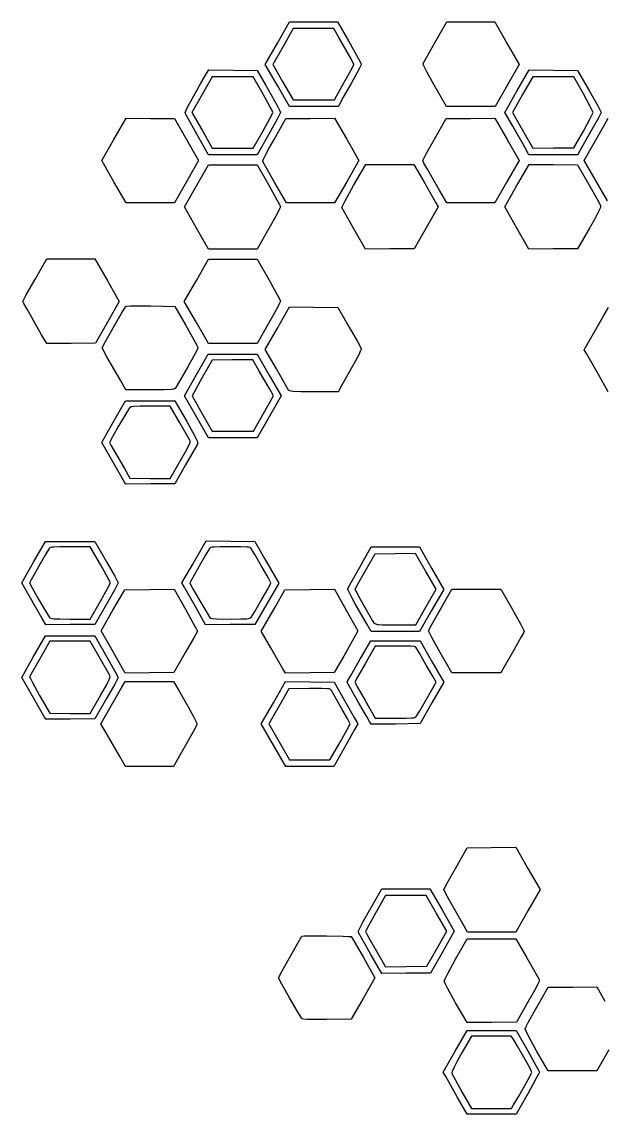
# Model space of a CAD drawing. Extents: x 444 to 1521, y 21 to 984.
# Drawn here: x 444 to 956, y 25 to 984 of the extents above; entities that cross this region are included whole.
import ezdxf

# ---------------------------------------------------------------- set-up
doc = ezdxf.new("R2010")
doc.units = 0

msp = doc.modelspace()

# ---------------------------------------------------------------- linework, layer by layer
at = {"layer": 'Layer 1'}
for p, q in [((668.916, 965.721), (679.581, 984.404)), ((679.581, 984.404), (700.7003, 984.41679)), ((700.7003, 984.41679), (721.8196, 984.42958)), ((721.8196, 984.42958), (731.46076, 967.69598)), ((807.5596, 966.67296), (817.716, 984.429)), ((817.716, 984.429), (838.869, 984.429)), ((838.869, 984.429), (860.021, 984.429)), ((860.021, 984.429), (870.6898, 965.7227)), ((682.913, 978.505), (673.9085, 962.7471)), ((700.67, 978.505), (682.913, 978.505)), ((718.42591, 978.50532), (700.67, 978.505)), ((723.00258, 970.67736), (718.42591, 978.50532)), ((733.715805, 952.026059), (723.00258, 970.67736)), ((658.251, 947.038), (668.916, 965.721)), ((673.9085, 962.7471), (664.90396, 946.9892)), ((731.46076, 967.69598), (738.562563, 955.22979)), ((796.9715, 947.78046), (807.5596, 966.67296)), ((870.6898, 965.7227), (881.3586, 947.0164)), ((735.634755, 948.220995), (733.715805, 952.026059)), ((738.562563, 955.22979), (742.09846, 948.75598)), ((606.7299, 938.9564), (608.73759, 942.1444)), ((608.73759, 942.1444), (629.89139, 941.918267)), ((629.89139, 941.918267), (651.04519, 941.692133)), ((651.04519, 941.692133), (658.36595, 928.998133)), ((668.871, 928.498), (658.251, 947.038)), ((664.90396, 946.9892), (673.82356, 931.4352)), ((727.3975, 930.77056), (733.393985, 941.560335)), ((733.393985, 941.560335), (736.03098, 946.67966)), ((735.987159, 947.233767), (735.634755, 948.220995)), ((736.03098, 946.67966), (735.987159, 947.233767)), ((741.508786, 944.399804), (738.821485, 939.237891)), ((742.140198, 945.983158), (741.508786, 944.399804)), ((742.09846, 948.75598), (742.358953, 947.993482)), ((742.398226, 947.12513), (742.140198, 945.983158)), ((742.358953, 947.993482), (742.398226, 947.12513)), ((797.040008, 947.071192), (796.9715, 947.78046)), ((797.572289, 945.664579), (797.040008, 947.071192)), ((800.212113, 940.41681), (797.572289, 945.664579)), ((881.3586, 947.0164), (870.7777, 928.4869)), ((879.48405, 923.42985), (890.14195, 942.12945)), ((890.14195, 942.12945), (911.44415, 941.910992)), ((911.44415, 941.910992), (932.74635, 941.692535)), ((932.74635, 941.692535), (943.11215, 923.628435)), ((601.722817, 930.534456), (606.7299, 938.9564)), ((611.6309, 936.16183), (602.72212, 920.45853)), ((629.667, 936.14904), (611.6309, 936.16183)), ((647.7031, 936.13625), (629.667, 936.14904)), ((656.3017, 921.02955), (647.7031, 936.13625)), ((673.82356, 931.4352), (682.74312, 915.8812)), ((738.821485, 939.237891), (733.72767, 930.29728)), ((805.258855, 931.352141), (800.212113, 940.41681)), ((813.0804, 917.78556), (805.258855, 931.352141)), ((893.46514, 936.1917), (884.48626, 920.5024)), ((911.51744, 936.15908), (893.46514, 936.1917)), ((929.56974, 936.12645), (911.51744, 936.15908)), ((937.9586, 921.15455), (929.56974, 936.12645)), ((595.415413, 919.4079), (601.722817, 930.534456)), ((658.36595, 928.998133), (668.9692, 910.359308)), ((679.491, 909.958), (668.871, 928.498)), ((719.00892, 915.94517), (727.39783, 930.77297)), ((733.72767, 930.29728), (726.840866, 918.218804)), ((727.39783, 930.77297), (727.3975, 930.77056)), ((870.7777, 928.4869), (860.1968, 909.9573)), ((868.82615, 904.73025), (879.48405, 923.42985)), ((943.11215, 923.628435), (950.433043, 910.643762)), ((590.013427, 909.532869), (595.415413, 919.4079)), ((602.72212, 920.45853), (593.8133, 904.75523)), ((662.374461, 910.042824), (656.3017, 921.02955)), ((682.74312, 915.8812), (700.87602, 915.91319)), ((700.87602, 915.91319), (719.00892, 915.94517)), ((723.43737, 912.00148), (722.51441, 909.95796)), ((726.840866, 918.218804), (723.43737, 912.00148)), ((817.633, 909.958), (813.0804, 917.78556)), ((884.48626, 920.5024), (875.50737, 904.8131)), ((943.883259, 910.163518), (937.9586, 921.15455)), ((587.7226, 904.8655), (588.34126, 906.300968)), ((588.533474, 903.01673), (587.7226, 904.8655)), ((588.34126, 906.300968), (590.013427, 909.532869)), ((590.741296, 898.791131), (588.533474, 903.01673)), ((593.8133, 904.75523), (602.72212, 889.16643)), ((664.221817, 906.453459), (662.374461, 910.042824)), ((662.374461, 899.646684), (664.221817, 903.231519)), ((664.9003, 904.84165), (664.221817, 906.453459)), ((664.221817, 903.231519), (664.9003, 904.84165)), ((670.800484, 902.984814), (668.592681, 898.812459)), ((668.9692, 910.359308), (671.034463, 906.389936)), ((671.61135, 904.762833), (670.800484, 902.984814)), ((671.034463, 906.389936), (671.61135, 904.762833)), ((701.003, 909.958), (679.491, 909.958)), ((722.51441, 909.95796), (701.003, 909.958)), ((838.915, 909.958), (817.633, 909.958)), ((860.1968, 909.9573), (838.915, 909.958)), ((875.7646, 892.74565), (868.82615, 904.73025)), ((875.50737, 904.8131), (884.45718, 889.1905)), ((945.685563, 906.49534), (943.883259, 910.163518)), ((943.883259, 899.395411), (945.685563, 903.038839)), ((946.3475, 904.76255), (945.685563, 906.49534)), ((945.685563, 903.038839), (946.3475, 904.76255)), ((950.433043, 910.643762), (953.47805, 904.791935)), ((953.47805, 904.791935), (950.746962, 899.491918)), ((525.2527, 881.19916), (535.8921, 899.83116)), ((535.8921, 899.83116), (557.2481, 899.60534)), ((557.2481, 899.60534), (578.6041, 899.37953)), ((578.6041, 899.37953), (589.1093, 880.99133)), ((597.999, 885.722), (590.741296, 898.791131)), ((656.3017, 888.67485), (662.374461, 899.646684)), ((668.592681, 898.812459), (661.33505, 885.776633)), ((666.05752, 881.18507), (676.45352, 899.37987)), ((676.45352, 899.37987), (697.80152, 899.60536)), ((697.80152, 899.60536), (719.14952, 899.83085)), ((719.14952, 899.83085), (729.81902, 881.25275)), ((806.98974, 881.27882), (817.37334, 899.37982)), ((817.37334, 899.37982), (838.72034, 899.60531)), ((838.72034, 899.60531), (860.06734, 899.8308)), ((860.06734, 899.8308), (870.74164, 881.2051)), ((886.3797, 874.20245), (875.7646, 892.74565)), ((937.9586, 888.48575), (943.883259, 899.395411)), ((950.746962, 899.491918), (944.18084, 887.833935)), ((955.37151, 891.97478), (959.76976, 899.80255)), ((597.99895, 885.719833), (597.999, 885.722)), ((608.27535, 867.669533), (597.99895, 885.719833)), ((602.72212, 889.16643), (611.6309, 873.57763)), ((647.7031, 873.58363), (656.3017, 888.66933)), ((661.33505, 885.776633), (651.05865, 867.695133)), ((656.3017, 888.66933), (656.3017, 888.67485)), ((884.45718, 889.1905), (893.40696, 873.5678)), ((929.56976, 873.6318), (937.95862, 888.4884)), ((944.18084, 887.833935), (937.349168, 875.814683)), ((937.95862, 888.4884), (937.9586, 888.48575)), ((944.74341, 873.41148), (955.37151, 891.97478)), ((514.6133, 862.56716), (525.2527, 881.19916)), ((589.1093, 880.99133), (599.6145, 862.60313)), ((611.6309, 873.57763), (629.667, 873.58063)), ((629.667, 873.58063), (647.7031, 873.58363)), ((658.84935, 867.980208), (662.056959, 874.025087)), ((662.056959, 874.025087), (666.05752, 881.18507)), ((729.81902, 881.25275), (740.48852, 862.67465)), ((799.656319, 868.33792), (806.98974, 881.27882)), ((870.74164, 881.2051), (881.41594, 862.5794)), ((890.056, 867.644), (886.3797, 874.20245)), ((893.40696, 873.5678), (911.48836, 873.5998)), ((911.48836, 873.5998), (929.56976, 873.6318)), ((937.349168, 875.814683), (933.97954, 869.646135)), ((938.51343, 862.67598), (944.74341, 873.41148)), ((629.66705, 867.682333), (608.27535, 867.669533)), ((651.05865, 867.695133), (629.66705, 867.682333)), ((656.760846, 863.687084), (658.84935, 867.980208)), ((796.60614, 862.64322), (799.656319, 868.33792)), ((911.566, 867.644), (890.056, 867.644)), ((933.07529, 867.644105), (911.566, 867.644)), ((933.97954, 869.646135), (933.07529, 867.644105)), ((525.2446, 843.94926), (514.6133, 862.56716)), ((599.6145, 862.60313), (588.9728, 843.96703)), ((597.7137, 840.2729), (608.3027, 858.7584)), ((608.3027, 858.7584), (629.642, 858.758)), ((629.642, 858.758), (650.981, 858.758)), ((650.981, 858.758), (661.2446, 840.9864)), ((656.1176, 861.78237), (656.238181, 862.396385)), ((659.415635, 855.752903), (656.1176, 861.78237)), ((656.238181, 862.396385), (656.760846, 863.687084)), ((666.7046, 842.95287), (659.415635, 855.752903)), ((740.48852, 862.67465), (729.83212, 844.00295)), ((735.8822, 840.53289), (746.5254, 859.18149)), ((746.5254, 859.18149), (767.725, 859.181)), ((767.725, 859.181), (788.925, 859.181)), ((788.925, 859.181), (797.50147, 844.1597)), ((797.677202, 860.406481), (796.60614, 862.64322)), ((800.2523, 855.77938), (797.677202, 860.406481)), ((810.8016, 837.39068), (800.2523, 855.77938)), ((881.41594, 862.5794), (870.69984, 843.9553)), ((879.4922, 840.51023), (890.1419, 859.19543)), ((890.1419, 859.19543), (911.4072, 858.97697)), ((911.4072, 858.97697), (932.6725, 858.75852)), ((932.6725, 858.75852), (942.66068, 841.41002)), ((948.1518, 845.90778), (938.51343, 862.67598)), ((959.0186, 827.22098), (948.1518, 845.90778)), ((535.876, 825.331), (525.2446, 843.94926)), ((588.9728, 843.96703), (578.3311, 825.33093)), ((587.1247, 821.7875), (597.7137, 840.2729)), ((661.2446, 840.9864), (668.508478, 828.087021)), ((676.835, 825.331), (666.7046, 842.95287)), ((729.83212, 844.00295), (719.17572, 825.33125)), ((728.463635, 827.184861), (735.8822, 840.53289)), ((797.50147, 844.1597), (808.15177, 825.4928)), ((817.704, 825.331), (810.8016, 837.39068)), ((870.69984, 843.9553), (859.98374, 825.3312)), ((868.8425, 821.82503), (879.4922, 840.51023)), ((942.66068, 841.41002), (949.850045, 828.732823)), ((557.104, 825.331), (535.876, 825.331)), ((578.3311, 825.33093), (557.104, 825.331)), ((668.508478, 828.087021), (670.730057, 823.892052)), ((698.005, 825.331), (676.835, 825.331)), ((719.17572, 825.33125), (698.005, 825.331)), ((726.283301, 822.98628), (728.463635, 827.184861)), ((808.15177, 825.4928), (810.22559, 821.84719)), ((838.844, 825.331), (817.704, 825.331)), ((859.98374, 825.3312), (838.844, 825.331)), ((949.850045, 828.732823), (953.10908, 822.61532)), ((597.6999, 803.2614), (587.1247, 821.7875)), ((668.578056, 815.893211), (661.3356, 802.804)), ((670.769365, 820.145927), (668.578056, 815.893211)), ((670.730057, 823.892052), (671.5601, 822.0296)), ((671.5601, 822.0296), (670.769365, 820.145927)), ((725.5733, 821.28029), (726.283301, 822.98628)), ((736.1669, 802.67899), (725.5733, 821.28029)), ((810.22559, 821.84719), (799.74799, 803.48989)), ((879.4489, 803.25353), (868.8425, 821.82503)), ((950.696661, 816.771881), (947.527765, 810.82169)), ((952.595149, 820.777766), (950.696661, 816.771881)), ((953.032319, 821.981586), (952.595149, 820.777766)), ((953.10908, 822.61532), (953.032319, 821.981586)), ((947.527765, 810.82169), (943.20261, 803.15122)), ((597.7007, 803.2609), (597.6999, 803.2614)), ((608.2759, 784.7348), (597.7007, 803.2609)), ((661.3356, 802.804), (651.0592, 784.7636)), ((746.42619, 784.68087), (736.1669, 802.67899)), ((799.74799, 803.48989), (789.27039, 785.13249)), ((890.05521, 784.68223), (879.4489, 803.25353)), ((943.20261, 803.15122), (932.83601, 785.13322)), ((629.6676, 784.7508), (608.2759, 784.7348)), ((651.0592, 784.7636), (629.6676, 784.7508)), ((767.84829, 784.90668), (746.42619, 784.68087)), ((789.27039, 785.13249), (767.84829, 784.90668)), ((911.44561, 784.90773), (890.05521, 784.68223)), ((932.83601, 785.13322), (911.44561, 784.90773)), ((455.6764, 757.7007), (466.2407, 776.2475)), ((466.2407, 776.2475), (487.366, 776.247)), ((487.366, 776.247), (508.492, 776.247)), ((508.492, 776.247), (519.1886, 757.5217)), ((597.701, 757.315), (608.303, 775.824)), ((608.303, 775.824), (629.642, 775.824)), ((629.642, 775.824), (650.981, 775.824)), ((650.981, 775.824), (661.2446, 758.0524)), ((448.215285, 744.472277), (455.6764, 757.7007)), ((519.1886, 757.5217), (529.8852, 738.7964)), ((587.098, 738.806), (597.701, 757.315)), ((661.2446, 758.0524), (668.508478, 745.152096)), ((445.112, 738.7121), (448.215285, 744.472277)), ((668.508478, 745.152096), (670.730057, 740.956111)), ((670.730057, 740.956111), (671.5601, 739.0924)), ((671.5601, 739.0924), (670.769365, 737.20667)), ((445.989966, 736.936044), (445.112, 738.7121)), ((448.8292, 731.85245), (445.989966, 736.936044)), ((461.6235, 709.5896), (448.8292, 731.85245)), ((529.8852, 738.7964), (519.431, 720.4974)), ((531.662034, 727.818165), (535.3759, 733.9341)), ((535.3759, 733.9341), (535.845427, 734.297704)), ((535.845427, 734.297704), (536.676719, 734.576316)), ((536.676719, 734.576316), (540.019283, 734.90122)), ((540.019283, 734.90122), (546.592954, 734.954129)), ((546.592954, 734.954129), (557.5871, 734.78036)), ((557.5871, 734.78036), (578.7461, 734.35723)), ((578.7461, 734.35723), (588.0955, 718.12423)), ((597.674, 720.291), (587.098, 738.806)), ((668.578056, 732.9508), (661.3356, 719.8537)), ((670.769365, 737.20667), (668.578056, 732.9508)), ((668.90833, 715.2664), (679.58143, 733.9414)), ((679.58143, 733.9414), (700.84673, 733.72614)), ((700.84673, 733.72614), (722.11203, 733.51056)), ((722.11203, 733.51056), (732.10024, 716.16206)), ((956.12324, 727.16334), (959.84552, 733.51037)), ((519.431, 720.4974), (508.9768, 702.1984)), ((524.622725, 715.681224), (531.662034, 727.818165)), ((608.2504, 701.7778), (597.674, 720.291)), ((661.3356, 719.8537), (651.0592, 701.8034)), ((945.45134, 708.57214), (956.12324, 727.16334)), ((517.800953, 703.69047), (524.622725, 715.681224)), ((588.0955, 718.12423), (598.5103, 699.88293)), ((658.23523, 696.5915), (668.90833, 715.2664)), ((732.10024, 716.16206), (739.287844, 703.49033)), ((466.1562, 701.74677), (461.6235, 709.5896)), ((487.5665, 701.97259), (466.1562, 701.74677)), ((508.9768, 702.1984), (487.5665, 701.97259)), ((514.7397, 698.0131), (517.800953, 703.69047)), ((629.6548, 701.7906), (608.2504, 701.7778)), ((651.0592, 701.8034), (629.6548, 701.7906)), ((739.287844, 703.49033), (742.54274, 697.38596)), ((938.50167, 696.32794), (945.45134, 708.57214)), ((519.130138, 690.010225), (514.7397, 698.0131)), ((597.955846, 695.63843), (595.266668, 690.434814)), ((597.5674, 674.13192), (608.0144, 692.46642)), ((598.585857, 697.222674), (597.955846, 695.63843)), ((598.5103, 699.88293), (598.788691, 699.180109)), ((598.838674, 698.348296), (598.585857, 697.222674)), ((598.788691, 699.180109), (598.838674, 698.348296)), ((608.0144, 692.46642), (629.582, 692.467)), ((629.582, 692.467), (651.148, 692.467)), ((651.148, 692.467), (661.6544, 674.1267)), ((667.9859, 679.5077), (658.23523, 696.5915)), ((740.383307, 692.021054), (737.564114, 686.68709)), ((742.085957, 695.67302), (740.383307, 692.021054)), ((742.478164, 696.787933), (742.085957, 695.67302)), ((742.54274, 697.38596), (742.478164, 696.787933)), ((940.5508, 692.9162), (938.50167, 696.32794)), ((951.185, 674.4848), (940.5508, 692.9162)), ((531.229, 668.983), (519.130138, 690.010225)), ((590.17599, 681.41893), (579.61629, 663.05913)), ((595.266668, 690.434814), (590.17599, 681.41893)), ((611.63051, 687.32476), (602.92287, 671.91106)), ((629.43161, 687.35676), (611.63051, 687.32476)), ((647.23271, 687.38876), (629.43161, 687.35676)), ((653.01607, 677.44508), (647.23271, 687.38876)), ((737.564114, 686.68709), (733.7577, 679.92816)), ((587.1205, 655.79742), (597.5674, 674.13192)), ((602.92287, 671.91106), (594.11456, 655.95766)), ((662.15086, 661.64588), (653.01607, 677.44508)), ((661.6544, 674.1267), (672.1607, 655.7864)), ((678.651, 660.943), (667.9859, 679.5077)), ((733.7577, 679.92816), (726.938167, 667.955302)), ((951.18849, 674.4861), (951.185, 674.4848)), ((959.7732, 659.4664), (951.18849, 674.4861)), ((535.767, 661.155), (531.229, 668.983)), ((579.188892, 662.433504), (578.59899, 661.962545)), ((579.61629, 663.05913), (579.188892, 662.433504)), ((726.938167, 667.955302), (723.5166, 661.68006)), ((557.11149, 661.155), (535.767, 661.155)), ((569.423092, 661.186165), (557.11149, 661.155)), ((575.893425, 661.396785), (569.423092, 661.186165)), ((577.587022, 661.624292), (575.893425, 661.396785)), ((578.59899, 661.962545), (577.587022, 661.624292)), ((597.6759, 637.31922), (587.1205, 655.79742)), ((594.11456, 655.95766), (596.61492, 651.073928)), ((656.6356, 640.27763), (665.50228, 655.79033)), ((665.50228, 655.79033), (662.15086, 661.64588)), ((672.1607, 655.7864), (665.08579, 643.4495)), ((678.6509, 660.94297), (678.651, 660.943)), ((679.050267, 660.492337), (678.6509, 660.94297)), ((679.751892, 660.142919), (679.050267, 660.492337)), ((680.947399, 659.882039), (679.751892, 660.142919)), ((682.828413, 659.697019), (680.947399, 659.882039)), ((689.413452, 659.503852), (682.828413, 659.697019)), ((701.04, 659.462), (689.413452, 659.503852)), ((722.51488, 659.46216), (701.04, 659.462)), ((723.5166, 661.68006), (722.51488, 659.46216)), ((526.72408, 636.18956), (535.47253, 651.42236)), ((535.47253, 651.42236), (557.105, 651.423)), ((538.918, 645.28704), (535.605285, 639.947292)), ((539.401624, 645.730234), (538.918, 645.28704)), ((540.115042, 646.076159), (539.401624, 645.730234)), ((541.205661, 646.336582), (540.115042, 646.076159)), ((542.820888, 646.52327), (541.205661, 646.336582)), ((548.214789, 646.722506), (542.820888, 646.52327)), ((557.476, 646.768), (548.214789, 646.722506)), ((557.105, 651.423), (578.736, 651.423)), ((574.7851, 646.7679), (557.476, 646.768)), ((583.09422, 632.1698), (574.7851, 646.7679)), ((578.736, 651.423), (589.1619, 633.2864)), ((596.61492, 651.073928), (602.76799, 640.09016)), ((665.08579, 643.4495), (654.53479, 624.9861)), ((516.30838, 617.97246), (526.72408, 636.18956)), ((535.605285, 639.947292), (529.665729, 629.741914)), ((608.23177, 618.83964), (597.6759, 637.31922)), ((602.76799, 640.09016), (611.52211, 624.76236)), ((647.77, 624.763), (656.6356, 640.27763)), ((529.665729, 629.741914), (523.985483, 619.699974)), ((592.18871, 616.2403), (583.09422, 632.1698)), ((589.1619, 633.2864), (594.56094, 623.777422)), ((611.52211, 624.76236), (629.646, 624.763)), ((629.646, 624.763), (647.77, 624.763)), ((654.53479, 624.9861), (651.05867, 618.85964)), ((514.64112, 614.9882), (516.30838, 617.97246)), ((524.0033, 598.5083), (514.64112, 614.9882)), ((523.985483, 619.699974), (521.4507, 614.85054)), ((521.4507, 614.85054), (522.643324, 612.493646)), ((590.815791, 611.743663), (592.099686, 614.80912)), ((592.099686, 614.80912), (592.281191, 615.703474)), ((592.281191, 615.703474), (592.18871, 616.2403)), ((594.56094, 623.777422), (597.590884, 618.0308)), ((597.590884, 618.0308), (598.38251, 616.222629)), ((598.38251, 616.222629), (598.779943, 614.940153)), ((598.779943, 614.940153), (598.849207, 614.045076)), ((629.64527, 618.84964), (608.23177, 618.83964)), ((651.05867, 618.85964), (629.64527, 618.84964)), ((522.643324, 612.493646), (525.51069, 607.50654)), ((525.51069, 607.50654), (534.3735, 592.03274)), ((583.872, 599.0766), (588.139178, 606.635598)), ((588.139178, 606.635598), (590.815791, 611.743663)), ((598.65633, 613.3991), (588.27343, 595.1462)), ((598.849207, 614.045076), (598.65633, 613.3991)), ((534.567, 580.11), (524.0033, 598.5083)), ((574.77049, 583.24453), (583.872, 599.0766)), ((588.27343, 595.1462), (578.82196, 578.644)), ((534.3735, 592.03274), (539.17629, 583.41913)), ((535.76876, 578.19237), (534.567, 580.11)), ((557.29536, 578.41818), (535.76876, 578.19237)), ((539.17629, 583.41913), (556.97339, 583.33183)), ((556.97339, 583.33183), (574.77049, 583.24453)), ((578.82196, 578.644), (557.29536, 578.41818)), ((454.6573, 509.76656), (465.0413, 527.86756)), ((465.0413, 527.86756), (486.686, 527.867)), ((486.686, 527.867), (508.331, 527.867)), ((508.331, 527.867), (518.614, 510.0954)), ((605.05798, 526.40091), (606.23567, 528.31924)), ((606.23567, 528.31924), (627.71087, 528.09342)), ((627.71087, 528.09342), (649.18607, 527.86761)), ((649.18607, 527.86761), (657.71758, 513.05791)), ((468.4376, 521.73203), (465.212145, 516.513422)), ((468.92551, 522.175132), (468.4376, 521.73203)), ((469.642906, 522.521015), (468.92551, 522.175132)), ((470.737262, 522.781435), (469.642906, 522.521015)), ((472.35605, 522.968145), (470.737262, 522.781435)), ((477.756819, 523.16746), (472.35605, 522.968145)), ((487.025, 523.213), (477.756819, 523.16746)), ((504.35037, 523.21316), (487.025, 523.213)), ((513.32003, 507.62276), (504.35037, 523.21316)), ((594.45658, 508.09221), (605.05798, 526.40091)), ((609.3607, 521.7322), (606.068844, 516.462257)), ((609.849726, 522.174567), (609.3607, 521.7322)), ((610.562462, 522.520105), (609.849726, 522.174567)), ((611.642362, 522.78048), (610.562462, 522.520105)), ((613.232875, 522.967355), (611.642362, 522.78048)), ((618.51955, 523.16727), (613.232875, 522.967355)), ((627.5701, 523.21317), (618.51955, 523.16727)), ((636.623688, 523.167388), (627.5701, 523.21317)), ((641.906572, 522.96767), (636.623688, 523.167388)), ((643.493014, 522.780849), (641.906572, 522.96767)), ((644.567596, 522.52046), (643.493014, 522.780849)), ((645.273923, 522.174808), (644.567596, 522.52046)), ((645.7556, 521.7322), (645.273923, 522.174808)), ((648.982088, 516.505566), (645.7556, 521.7322)), ((741.28759, 505.4569), (751.44349, 523.2131)), ((751.44349, 523.2131), (772.581, 523.213)), ((772.581, 523.213), (793.719, 523.213)), ((793.719, 523.213), (804.425, 504.5277)), ((444.2732, 491.43356), (454.6573, 509.76656)), ((465.212145, 516.513422), (459.267912, 506.334356)), ((518.614, 510.0954), (525.876369, 497.295609)), ((606.068844, 516.462257), (600.1356, 506.334967)), ((654.931225, 506.321984), (648.982088, 516.505566)), ((657.71758, 513.05791), (668.15058, 494.82301)), ((754.44776, 516.86625), (745.76703, 501.63335)), ((772.42016, 517.09367), (754.44776, 516.86625)), ((790.39256, 517.3214), (772.42016, 517.09367)), ((799.42547, 501.6211), (790.39256, 517.3214)), ((459.267912, 506.334356), (453.545173, 496.291177)), ((519.654844, 496.45676), (513.32003, 507.62276)), ((585.03286, 491.70191), (594.45658, 508.09221)), ((600.1356, 506.334967), (594.454056, 496.358019)), ((660.659375, 496.279985), (654.931225, 506.321984)), ((733.984553, 492.573516), (741.28759, 505.4569)), ((745.76703, 501.63335), (739.630191, 490.708335)), ((808.45838, 485.9208), (799.42547, 501.6211)), ((804.425, 504.5277), (815.131, 485.8424)), ((449.469284, 482.185547), (444.2732, 491.43356)), ((453.545173, 496.291177), (450.9842, 491.48023)), ((450.9842, 491.48023), (453.547358, 486.677747)), ((519.65256, 486.54277), (522.28969, 491.50346)), ((522.28969, 491.50346), (519.654844, 496.45676)), ((525.876369, 497.295609), (528.085607, 493.208403)), ((528.085644, 489.746601), (525.87651, 485.659387)), ((528.085607, 493.208403), (528.897, 491.4775)), ((528.897, 491.4775), (528.085644, 489.746601)), ((587.0071, 488.15868), (585.03286, 491.70191)), ((594.454056, 496.358019), (591.9173, 491.5391)), ((591.9173, 491.5391), (592.655409, 489.973659)), ((592.655409, 489.973659), (594.608645, 486.38738)), ((670.05205, 491.39777), (659.60085, 473.24317)), ((660.659372, 486.676214), (663.2229, 491.4781)), ((663.2229, 491.4781), (660.659375, 496.279985)), ((668.15058, 494.82301), (670.05205, 491.39777)), ((730.68749, 486.5329), (733.984553, 492.573516)), ((739.630191, 490.708335), (737.06558, 485.83255)), ((462.0246, 460.36356), (449.469284, 482.185547)), ((453.547358, 486.677747), (459.274887, 476.635759)), ((513.3122, 475.35876), (519.65256, 486.54277)), ((525.87651, 485.659387), (518.6145, 472.8596)), ((524.2799, 467.44481), (534.6683, 485.55431)), ((534.6683, 485.55431), (556.3722, 485.76093)), ((556.3722, 485.76093), (578.0761, 485.96755)), ((578.0761, 485.96755), (588.3525, 467.88465)), ((597.3702, 469.66998), (587.0071, 488.15868)), ((594.608645, 486.38738), (600.593962, 475.863635)), ((654.931218, 476.63422), (660.659372, 486.676214)), ((666.81886, 470.32159), (675.56683, 485.55439)), ((675.56683, 485.55439), (697.28813, 485.7479)), ((697.28813, 485.7479), (719.00943, 485.94141)), ((719.00943, 485.94141), (729.36423, 467.66291)), ((730.742043, 486.049821), (730.68749, 486.5329)), ((731.070874, 485.118722), (730.742043, 486.049821)), ((732.443082, 482.1314), (731.070874, 485.118722)), ((734.587547, 478.008803), (732.443082, 482.1314)), ((737.06558, 485.83255), (738.318492, 483.236603)), ((738.318492, 483.236603), (741.36161, 477.79298)), ((799.5146, 470.2931), (808.45838, 485.9208)), ((815.131, 485.8424), (804.499, 467.2919)), ((811.8926, 467.93891), (822.145, 485.97751)), ((822.145, 485.97751), (843.701, 485.977)), ((843.701, 485.977), (865.257, 485.977)), ((865.257, 485.977), (875.5323, 468.0121)), ((459.274887, 476.635759), (465.223873, 466.451906)), ((504.335, 459.743), (513.3122, 475.35876)), ((518.6145, 472.8596), (508.332, 455.088)), ((600.593962, 475.863635), (606.740173, 465.390523)), ((648.982079, 466.450641), (654.931218, 476.63422)), ((659.60085, 473.24317), (649.14965, 455.08857)), ((656.40796, 452.11219), (666.81886, 470.32159)), ((737.2877, 473.1888), (734.587547, 478.008803)), ((747.856, 454.877), (737.2877, 473.1888)), ((741.36161, 477.79298), (749.0006, 464.39748)), ((790.571, 454.665), (799.5146, 470.2931)), ((465.223873, 466.451906), (468.4514, 461.22383)), ((468.4514, 461.22383), (468.935045, 460.780653)), ((468.935045, 460.780653), (469.648602, 460.434735)), ((513.8915, 449.33531), (524.2799, 467.44481)), ((588.3525, 467.88465), (595.598316, 454.895801)), ((605.75925, 454.72458), (597.3702, 469.66998)), ((606.740173, 465.390523), (609.9142, 460.3907)), ((644.570559, 460.435712), (645.274512, 460.781251)), ((645.274512, 460.781251), (645.7556, 461.224)), ((645.7556, 461.224), (648.982079, 466.450641)), ((645.7556, 461.224), (645.7556, 461.224)), ((729.36423, 467.66291), (739.71903, 449.38441)), ((749.0006, 464.39748), (752.407383, 458.243557)), ((804.499, 467.2919), (793.867, 448.7414)), ((804.651766, 455.007061), (811.8926, 467.93891)), ((875.5323, 468.0121), (882.784664, 455.0704)), ((465.336, 454.63638), (462.0246, 460.36356)), ((486.834, 454.86219), (465.336, 454.63638)), ((469.648602, 460.434735), (470.739554, 460.174311)), ((470.739554, 460.174311), (472.355386, 459.987617)), ((472.355386, 459.987617), (477.751627, 459.788364)), ((477.751627, 459.788364), (487.0172, 459.74286)), ((508.332, 455.088), (486.834, 454.86219)), ((487.0172, 459.74286), (504.335, 459.743)), ((595.598316, 454.895801), (597.793262, 450.775013)), ((627.45445, 454.90658), (605.75925, 454.72458)), ((609.9142, 460.3907), (611.58531, 460.148269)), ((611.58531, 460.148269), (615.486249, 459.947788)), ((615.486249, 459.947788), (627.6498, 459.75599)), ((649.14965, 455.08857), (627.45445, 454.90658)), ((627.6498, 459.75599), (636.662928, 459.794263)), ((636.662928, 459.794263), (641.921425, 459.989985)), ((641.921425, 459.989985), (643.500583, 460.175813)), ((643.500583, 460.175813), (644.570559, 460.435712)), ((654.74498, 449.13561), (656.40796, 452.11219)), ((751.38, 448.741), (747.856, 454.877)), ((752.407383, 458.243557), (753.776913, 456.491848)), ((753.776913, 456.491848), (754.546099, 455.878177)), ((754.546099, 455.878177), (755.435521, 455.41296)), ((755.435521, 455.41296), (756.493148, 455.076445)), ((756.493148, 455.076445), (757.766945, 454.848881)), ((757.766945, 454.848881), (761.154924, 454.641601)), ((761.154924, 454.641601), (772.6355, 454.66539)), ((772.6355, 454.66539), (790.571, 454.665)), ((801.6401, 449.24651), (804.651766, 455.007061)), ((882.784664, 455.0704), (884.987358, 450.935837)), ((454.6576, 426.83241), (465.0416, 444.93341)), ((465.0416, 444.93341), (486.691, 444.933)), ((486.691, 444.933), (508.341, 444.933)), ((508.341, 444.933), (518.6707, 426.8731)), ((524.4675, 430.82961), (513.8915, 449.33531)), ((595.539702, 443.316065), (588.2666, 430.54705)), ((598.5884, 449.06025), (595.539702, 443.316065)), ((597.793262, 450.775013), (598.5884, 449.06025)), ((663.251, 434.34051), (654.74498, 449.13561)), ((737.60354, 445.46635), (727.20204, 427.16175)), ((739.71903, 449.38441), (737.60354, 445.46635)), ((772.623, 448.741), (751.38, 448.741)), ((793.867, 448.7414), (772.623, 448.741)), ((804.6588, 443.464738), (801.6401, 449.24651)), ((811.9165, 430.48181), (804.6588, 443.464738)), ((883.193162, 444.097352), (876.96798, 433.0852)), ((885.090505, 447.644936), (883.193162, 444.097352)), ((884.987358, 450.935837), (885.7922, 449.1826)), ((885.7922, 449.1826), (885.090505, 447.644936)), ((469.0206, 440.26701), (460.21226, 424.91301)), ((486.6797, 440.27301), (469.0206, 440.26701)), ((504.3388, 440.27901), (486.6797, 440.27301)), ((512.20205, 426.52711), (504.3388, 440.27901)), ((673.8255, 415.93461), (663.251, 434.34051)), ((740.6866, 422.93039), (750.9728, 440.70209)), ((754.901, 436.047), (745.97323, 420.4236)), ((750.9728, 440.70209), (772.63, 440.702)), ((772.2952, 436.04761), (754.901, 436.047)), ((780.500069, 435.992651), (772.2952, 436.04761)), ((772.63, 440.702), (794.287, 440.702)), ((786.019684, 435.8129), (780.500069, 435.992651)), ((789.239032, 435.486044), (786.019684, 435.8129)), ((790.106414, 435.260479), (789.239032, 435.486044)), ((790.5431, 434.98977), (790.106414, 435.260479)), ((793.698502, 429.785475), (790.5431, 434.98977)), ((794.287, 440.702), (804.6984, 422.4557)), ((876.96798, 433.0852), (866.75528, 415.102)), ((444.2735, 408.52051), (454.6576, 426.83241)), ((460.21226, 424.91301), (451.14875, 408.91311)), ((521.30075, 410.62731), (512.20205, 426.52711)), ((518.6707, 426.8731), (525.953012, 413.954378)), ((535.0435, 412.32382), (524.4675, 430.82961)), ((588.2666, 430.54705), (577.9853, 412.77545)), ((727.20204, 427.16175), (718.91596, 412.77515)), ((733.412496, 410.177728), (740.6866, 422.93039)), ((799.778388, 419.372268), (793.698502, 429.785475)), ((804.6984, 422.4557), (815.1098, 404.2095)), ((822.19186, 412.37161), (811.91546, 430.48261)), ((811.91546, 430.48261), (811.9165, 430.48181)), ((525.953012, 413.954378), (528.9559, 408.2552)), ((577.9853, 412.77545), (556.5144, 412.54964)), ((675.89396, 412.32352), (673.8255, 415.93461)), ((718.91596, 412.77515), (697.40496, 412.54934)), ((745.97323, 420.4236), (739.667959, 409.219654)), ((805.692505, 409.083886), (799.778388, 419.372268)), ((866.75528, 415.102), (865.35146, 412.35161)), ((453.544461, 392.027375), (444.2735, 408.52051)), ((451.14875, 408.91311), (451.761124, 407.425301)), ((451.761124, 407.425301), (453.617247, 403.851862)), ((453.617247, 403.851862), (459.91061, 392.59041)), ((518.552253, 401.583773), (521.106374, 406.57241)), ((521.106374, 406.57241), (521.647493, 408.045744)), ((521.663543, 409.886069), (521.30075, 410.62731)), ((521.647493, 408.045744), (521.80617, 409.087922)), ((521.80617, 409.087922), (521.663543, 409.886069)), ((528.9559, 408.2552), (525.913733, 402.640617)), ((532.27077, 399.8696), (534.99615, 404.73564)), ((534.99615, 404.73564), (556.288, 404.735)), ((556.5144, 412.54964), (535.0435, 412.32382)), ((556.288, 404.735), (577.579, 404.735)), ((577.579, 404.735), (582.14, 396.90703)), ((665.3566, 386.18147), (675.9765, 404.76387)), ((697.40496, 412.54934), (675.89396, 412.32352)), ((675.9765, 404.76387), (697.3856, 404.53805)), ((697.3856, 404.53805), (718.7947, 404.31224)), ((718.7947, 404.31224), (729.1783, 386.21124)), ((730.3672, 404.47289), (733.412496, 410.177728)), ((731.22381, 402.672504), (730.3672, 404.47289)), ((739.667959, 409.219654), (737.04542, 404.2218)), ((737.04542, 404.2218), (739.656794, 399.250499)), ((815.1098, 404.2095), (804.7027, 386.0662)), ((808.3506, 404.25407), (805.692505, 409.083886)), ((805.777655, 399.467117), (808.3506, 404.25407)), ((843.77166, 412.36161), (822.19186, 412.37161)), ((865.35146, 412.35161), (843.77166, 412.36161)), ((513.4947, 392.62501), (518.552253, 401.583773)), ((525.913733, 402.640617), (518.6633, 389.9255)), ((521.69607, 381.33), (532.27077, 399.8696)), ((582.14, 396.90703), (590.362819, 382.682027)), ((679.01877, 398.38858), (670.2221, 382.98268)), ((697.09637, 398.61664), (679.01877, 398.38858)), ((707.535457, 398.716948), (697.09637, 398.61664)), ((713.034304, 398.572786), (707.535457, 398.716948)), ((714.488051, 398.360048), (713.034304, 398.572786)), ((715.375034, 398.027414), (714.488051, 398.360048)), ((715.918019, 397.555292), (715.375034, 398.027414)), ((716.33977, 396.92409), (715.918019, 397.555292)), ((725.944807, 380.266419), (716.33977, 396.92409)), ((733.514236, 398.433467), (731.22381, 402.672504)), ((740.540562, 385.904603), (733.514236, 398.433467)), ((739.656794, 399.250499), (745.93518, 388.1102)), ((800.033804, 389.424736), (805.777655, 399.467117)), ((464.1153, 373.62111), (453.544461, 392.027375)), ((459.91061, 392.59041), (468.92766, 376.91381)), ((504.45306, 376.76921), (513.49453, 392.62351)), ((518.6633, 389.9255), (508.4153, 372.1538)), ((513.49453, 392.62351), (513.4947, 392.62501)), ((654.7367, 367.59907), (665.3566, 386.18147)), ((729.1783, 386.21124), (736.511706, 373.316826)), ((747.734233, 373.416632), (740.540562, 385.904603)), ((745.93518, 388.1102), (754.82494, 372.5769)), ((794.081526, 379.248123), (800.033804, 389.424736)), ((804.7027, 386.0662), (794.2956, 367.9229)), ((468.92766, 376.91381), (486.69036, 376.84151)), ((486.69036, 376.84151), (504.45306, 376.76921)), ((513.84677, 367.6564), (521.69607, 381.33)), ((590.362819, 382.682027), (595.369225, 373.68608)), ((670.2221, 382.98268), (661.42543, 367.57678)), ((730.776937, 371.640704), (725.944807, 380.266419)), ((790.8833, 374.05847), (794.081526, 379.248123)), ((465.3021, 371.70218), (464.1153, 373.62111)), ((486.8587, 371.92799), (465.3021, 371.70218)), ((508.4153, 372.1538), (486.8587, 371.92799)), ((519.5822, 357.6345), (513.84677, 367.6564)), ((598.2048, 366.73923), (594.877709, 360.623465)), ((595.369225, 373.68608), (597.777219, 368.758658)), ((597.777219, 368.758658), (598.199936, 367.457978)), ((598.199936, 367.457978), (598.2048, 366.73923)), ((665.481, 348.93157), (654.7367, 367.59907)), ((661.42543, 367.57678), (670.45498, 351.88238)), ((730.242585, 362.809127), (732.85067, 367.72939)), ((732.85067, 367.72939), (730.776937, 371.640704)), ((739.5619, 367.73384), (736.458639, 362.019919)), ((736.511706, 373.316826), (739.5619, 367.73384)), ((750.233838, 369.228712), (747.734233, 373.416632)), ((751.3833, 367.49989), (750.233838, 369.228712)), ((751.3829, 367.49977), (751.3833, 367.49989)), ((753.283661, 367.368792), (751.3829, 367.49977)), ((758.018812, 367.325132), (753.283661, 367.368792)), ((754.82494, 372.5769), (772.23, 372.577)), ((773.137, 367.49977), (758.018812, 367.325132)), ((772.23, 372.577), (781.544481, 372.622449)), ((794.2956, 367.9229), (773.137, 367.49977)), ((781.544481, 372.622449), (786.966875, 372.82161)), ((786.966875, 372.82161), (788.589484, 373.008277)), ((788.589484, 373.008277), (789.684206, 373.268706)), ((789.684206, 373.268706), (790.399419, 373.614675)), ((790.399419, 373.614675), (790.8835, 374.05796)), ((790.8835, 374.05796), (790.8833, 374.05847)), ((530.305, 338.949), (519.5822, 357.6345)), ((594.877709, 360.623465), (587.5916, 347.82343)), ((723.9721, 351.70159), (730.242585, 362.809127)), ((736.458639, 362.019919), (728.9976, 348.81064)), ((587.5916, 347.82343), (577.4861, 330.26333)), ((676.225, 330.263), (665.481, 348.93157)), ((670.45498, 351.88238), (679.48453, 336.18798)), ((715.093, 336.187), (723.9721, 351.70159)), ((728.9976, 348.81064), (718.433, 330.263)), ((535.2923, 330.28333), (530.305, 338.949)), ((679.48453, 336.18798), (697.289, 336.187)), ((697.289, 336.187), (715.093, 336.187)), ((556.3892, 330.27333), (535.2923, 330.28333)), ((577.4861, 330.26333), (556.3892, 330.27333)), ((697.329, 330.263), (676.225, 330.263)), ((718.433, 330.263), (697.329, 330.263)), ((857.0751, 258.979), (878.4304, 259.20449)), ((878.4304, 259.20449), (889.0834, 240.61179)), ((825.3905, 240.6936), (835.7198, 258.7535)), ((835.7198, 258.7535), (857.0751, 258.979)), ((818.095434, 227.760719), (825.3905, 240.6936)), ((889.0834, 240.61179), (899.7364, 222.01909)), ((750.12395, 204.21063), (760.79285, 222.78763)), ((760.79285, 222.78763), (781.895, 222.788)), ((781.895, 222.788), (802.993, 222.788)), ((802.993, 222.788), (813.6981, 204.1227)), ((815.0612, 222.0275), (818.095434, 227.760719)), ((816.348155, 219.393162), (815.0612, 222.0275)), ((899.7364, 222.01909), (889.0797, 203.36209)), ((764.052, 216.864), (755.16224, 201.3308)), ((781.894, 216.864), (764.052, 216.864)), ((799.73158, 216.86361), (781.894, 216.864)), ((808.74131, 201.15241), (799.73158, 216.86361)), ((819.867062, 212.9876), (816.348155, 219.393162)), ((831.549, 192.533), (819.867062, 212.9876)), ((744.413583, 194.160477), (750.12395, 204.21063)), ((813.6981, 204.1227), (824.4032, 185.4575)), ((889.0797, 203.36209), (878.4229, 184.70509)), ((741.331571, 188.306416), (744.413583, 194.160477)), ((755.16224, 201.3308), (748.883854, 190.207673)), ((817.75105, 185.44111), (808.74131, 201.15241)), ((836.089, 184.706), (831.549, 192.533)), ((740.221236, 184.386311), (740.230836, 185.273962)), ((740.4643, 183.68863), (740.221236, 184.386311)), ((740.230836, 185.273962), (740.573987, 186.523394)), ((751.0774, 165.01563), (740.4643, 183.68863)), ((740.573987, 186.523394), (741.331571, 188.306416)), ((748.883854, 190.207673), (746.27248, 185.2777)), ((746.27248, 185.2777), (747.468995, 182.852033)), ((747.468995, 182.852033), (750.34575, 177.75014)), ((808.9559, 170.05211), (817.75105, 185.44111)), ((824.4032, 185.4575), (813.9147, 167.0985)), ((857.256, 184.706), (836.089, 184.706)), ((878.4229, 184.70509), (857.256, 184.706)), ((679.57285, 162.040145), (690.5253, 181.13963)), ((690.5253, 181.13963), (692.46953, 181.314508)), ((692.46953, 181.314508), (697.361592, 181.405127)), ((697.361592, 181.405127), (712.07011, 181.371953)), ((712.07011, 181.371953), (726.812647, 181.116835)), ((726.812647, 181.116835), (731.747235, 180.930024)), ((731.747235, 180.930024), (733.751, 180.7165)), ((733.751, 180.7165), (737.175487, 175.049809)), ((737.175487, 175.049809), (744.5242, 162.3602)), ((750.34575, 177.75014), (759.21252, 162.47494)), ((825.544, 160.84901), (835.6107, 178.71801)), ((835.6107, 178.71801), (857.0888, 178.75001)), ((857.0888, 178.75001), (878.5669, 178.78231)), ((878.5669, 178.78231), (888.12768, 162.11781)), ((760.6856, 148.28797), (751.0774, 165.01563)), ((800.16465, 154.66325), (808.9559, 170.05211)), ((813.9147, 167.0985), (803.4262, 148.7396)), ((672.9024, 150.137459), (679.57285, 162.040145)), ((744.5242, 162.3602), (754.6675, 144.6694)), ((759.21252, 162.47494), (764.00605, 154.20747)), ((764.00605, 154.20747), (782.08535, 154.43552)), ((782.08535, 154.43552), (800.16465, 154.66325)), ((818.448674, 147.822172), (825.544, 160.84901)), ((888.12768, 162.11781), (898.70118, 143.62051)), ((669.9299, 144.63233), (672.9024, 150.137459)), ((672.921498, 138.994804), (669.9299, 144.63233)), ((754.6675, 144.6694), (744.2546, 126.3938)), ((782.0559, 148.51378), (760.6856, 148.28797)), ((803.4262, 148.7396), (782.0559, 148.51378)), ((816.301075, 143.542828), (818.448674, 147.822172)), ((679.604627, 127.094401), (672.921498, 138.994804)), ((815.5249, 141.59521), (816.301075, 143.542828)), ((816.333907, 139.674836), (815.5249, 141.59521)), ((818.501561, 135.469854), (816.333907, 139.674836)), ((825.5915, 122.68761), (818.501561, 135.469854)), ((897.841396, 139.101582), (894.859124, 133.389915)), ((896.8496, 118.90069), (906.9162, 136.45339)), ((898.583191, 140.856306), (897.841396, 139.101582)), ((898.924311, 142.088564), (898.583191, 140.856306)), ((898.70118, 143.62051), (898.938919, 142.957063)), ((898.938919, 142.957063), (898.924311, 142.088564)), ((906.9162, 136.45339), (928.3353, 136.46339)), ((928.3353, 136.46339), (949.7546, 136.47339)), ((949.7546, 136.47339), (956.85769, 124.07349)), ((686.541793, 114.989588), (679.604627, 127.094401)), ((744.2546, 126.3938), (733.8417, 108.1182)), ((894.859124, 133.389915), (889.38418, 123.68391)), ((825.59168, 122.68838), (825.5915, 122.68761)), ((835.61078, 105.16558), (825.59168, 122.68838)), ((889.38418, 123.68391), (879.05448, 105.58011)), ((889.740071, 106.000329), (896.8496, 118.90069)), ((690.2955, 108.73883), (686.541793, 114.989588)), ((690.2956, 108.73896), (690.2955, 108.73883)), ((690.759027, 108.45802), (690.2956, 108.73896)), ((691.720767, 108.233398), (690.759027, 108.45802)), ((695.462787, 107.940561), (691.720767, 108.233398)), ((702.168864, 107.835361), (695.462787, 107.940561)), ((712.4862, 107.89271), (702.168864, 107.835361)), ((733.8417, 108.1182), (712.4862, 107.89271)), ((879.05448, 105.58011), (857.33258, 105.37284)), ((887.57732, 101.683835), (889.740071, 106.000329)), ((825.17887, 80.03561), (835.61077, 98.35821)), ((835.61077, 98.35821), (857.14337, 98.37101)), ((857.33258, 105.37284), (835.61078, 105.16558)), ((857.14337, 98.37101), (878.67597, 98.38381)), ((878.67597, 98.38381), (888.95117, 80.41891)), ((886.783, 99.63279), (887.57732, 101.683835)), ((887.572823, 97.582922), (886.783, 99.63279)), ((889.723336, 93.269718), (887.572823, 97.582922)), ((839.53, 93.3085), (830.565, 77.6438)), ((857.019, 93.3085), (839.53, 93.3085)), ((874.5049, 93.30845), (857.019, 93.3085)), ((876.0908, 90.98119), (874.5049, 93.30845)), ((879.996259, 84.565263), (876.0908, 90.98119)), ((896.7927, 80.38019), (889.723336, 93.269718)), ((814.74697, 61.71301), (825.17887, 80.03561)), ((830.565, 77.6438), (826.628484, 70.617103)), ((885.493425, 74.914869), (879.996259, 84.565263)), ((888.95117, 80.41891), (896.206549, 67.47721)), ((896.7963, 80.3853), (896.7927, 80.38019)), ((906.806, 62.848), (896.7963, 80.3853)), ((960.31393, 81.18791), (949.79293, 62.84801)), ((826.628484, 70.617103), (823.935307, 65.4604)), ((890.395428, 65.945585), (885.493425, 74.914869)), ((896.206549, 67.47721), (898.412478, 63.342647)), ((816.8441, 57.83505), (814.74697, 61.71301)), ((827.276, 39.37475), (816.8441, 57.83505)), ((822.160849, 61.097175), (822.15837, 60.5112)), ((822.15837, 60.5112), (825.028243, 55.185049)), ((822.455319, 62.112247), (822.160849, 61.097175)), ((823.935307, 65.4604), (822.455319, 62.112247)), ((886.347841, 49.793623), (890.700306, 57.778318)), ((891.939847, 62.939978), (890.395428, 65.945585)), ((890.700306, 57.778318), (892.027476, 60.383121)), ((892.5154, 61.57299), (891.939847, 62.939978)), ((892.027476, 60.383121), (892.5154, 61.57299)), ((898.407901, 59.834725), (896.196094, 55.69624)), ((899.22127, 61.58941), (898.407901, 59.834725)), ((898.412478, 63.342647), (899.22127, 61.58941)), ((928.301, 62.848), (906.806, 62.848)), ((949.79293, 62.84801), (928.301, 62.848)), ((825.028243, 55.185049), (831.14392, 44.4408)), ((881.097231, 40.558336), (886.347841, 49.793623)), ((896.196094, 55.69624), (888.92897, 42.74161)), ((827.27599, 39.37261), (827.276, 39.37475)), ((835.61077, 24.79041), (827.27599, 39.37261)), ((831.14392, 44.4408), (839.57109, 29.8383)), ((876.5877, 33.01189), (881.097231, 40.558336)), ((888.92897, 42.74161), (878.64177, 24.75841)), ((839.57109, 29.8383), (857.085, 29.8384)), ((857.085, 29.8384), (874.599, 29.8384)), ((874.599, 29.8384), (876.5877, 33.01189)), ((857.12627, 24.77441), (835.61077, 24.79041)), ((878.64177, 24.75841), (857.12627, 24.77441))]:
    msp.add_line(p, q, dxfattribs=at)

doc.saveas('drawing.dxf')
